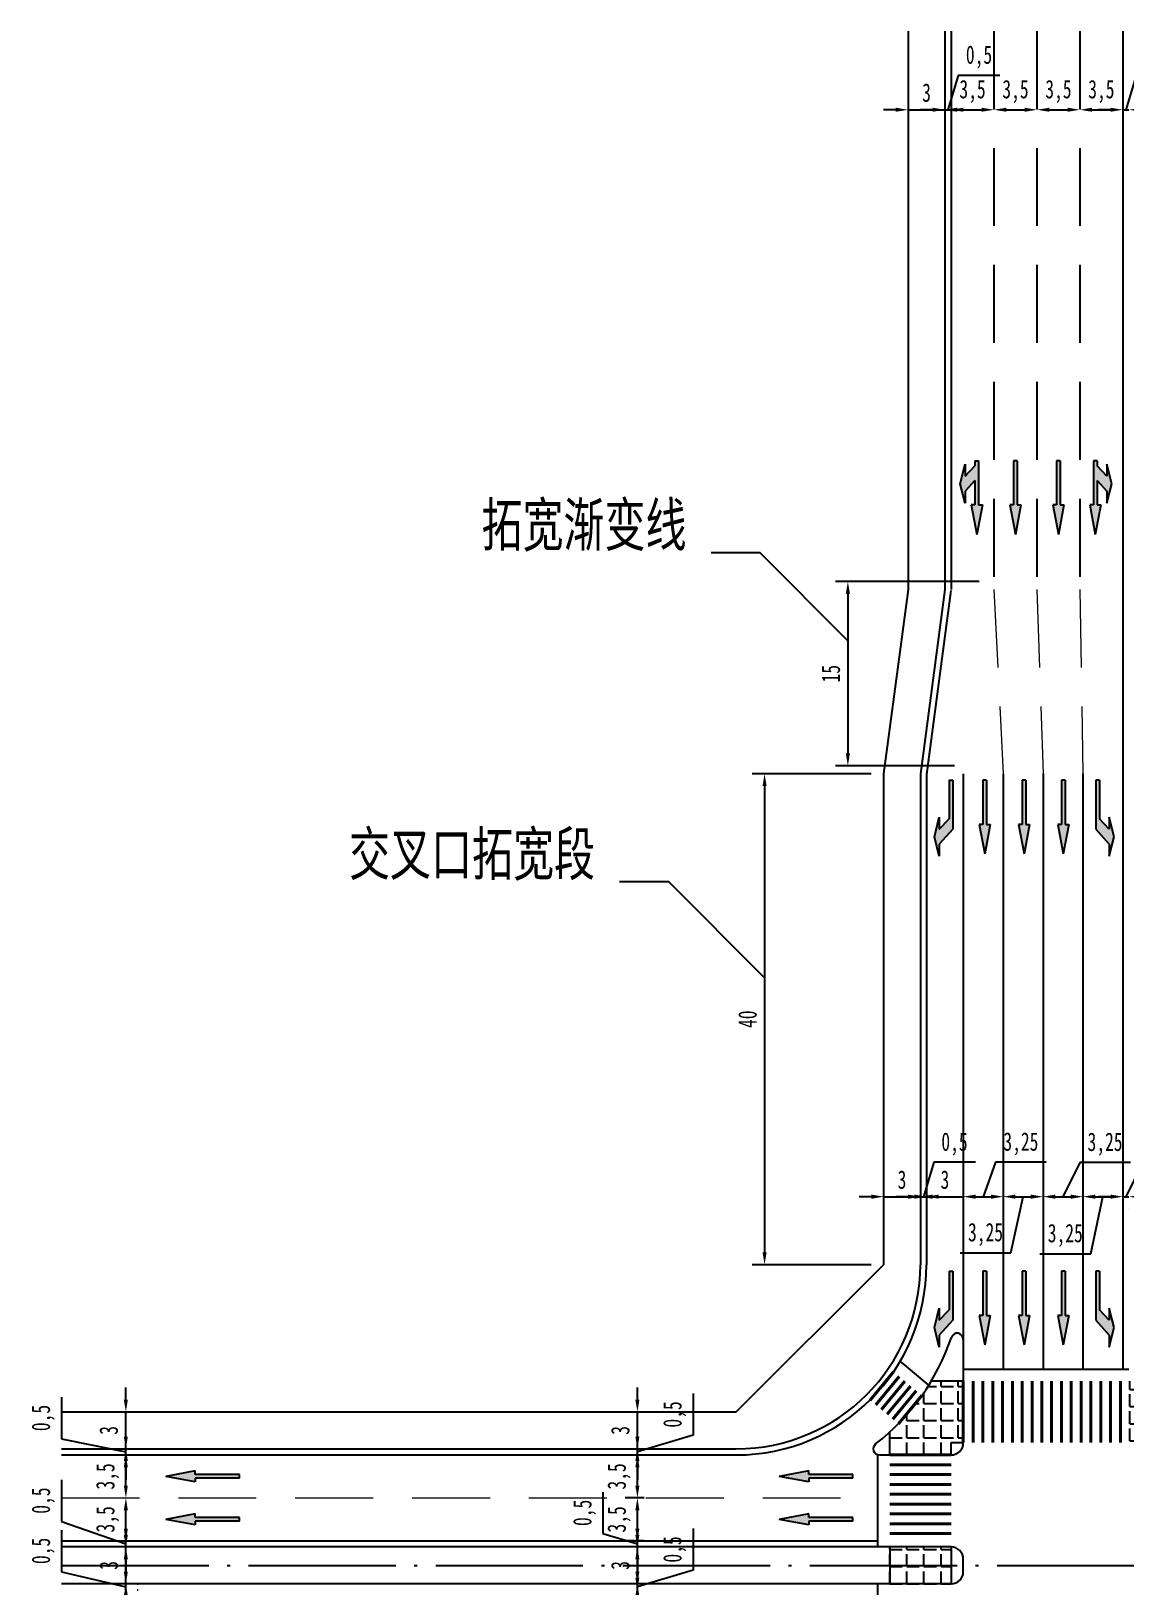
# Model space of a CAD drawing. Header units: metres. Extents: x 98 to 280, y 375 to 625.
# Drawn here: x 97.5 to 186.8, y 498.2 to 625 of the extents above; entities that cross this region are included whole.
import ezdxf
from ezdxf import colors
from ezdxf.entities.mleader import LeaderData, LeaderLine
from ezdxf.math import Vec2, Vec3

# ---------------------------------------------------------------- set-up
doc = ezdxf.new("R2010")
doc.units = ezdxf.units.M
doc.header["$LTSCALE"] = 0.5
doc.linetypes.add('DASHED', pattern=[19.05, 12.7, -6.35])
doc.linetypes.add('ZWCAD_ISO04W100', pattern=[30.5, 24, -3, 0.5, -3])
doc.layers.add('人行横道线', color=7, linetype='Continuous', lineweight=40)
doc.layers.add('车道分隔线', color=7, linetype='DASHED', lineweight=15)
for name, color, linetype in [('导向车道线', 7, 'Continuous'), ('文字说明', 6, 'Continuous'), ('标注', 1, 'Continuous'), ('行人安全岛', 7, 'Continuous'), ('车行道边缘线', 5, 'Continuous'), ('车道中心线', 1, 'ZWCAD_ISO04W100'), ('道路红线', 6, 'Continuous'), ('道路绿化带', 3, 'Continuous')]:
    doc.layers.add(name, color=color, linetype=linetype)
doc.styles.add('汉字', font='simfang.ttf', dxfattribs={"width": 0.7})
doc.dimstyles.new('道路标注样式', dxfattribs={"dimtxt": 1.5, "dimasz": 1, "dimexe": 1, "dimexo": 1, "dimtad": 1, "dimtxsty": '汉字', "dimcen": 2.5, "dimadec": 0, "dimazin": 0, "dimtfac": 1, "dimtmove": 1, "dimatfit": 3, "dimfxl": 1, "dimarcsym": 0})

# ---------------------------------------------------------------- blocks, each defined once
blk = doc.blocks.new('*U1')
at = {"layer": '人行横道线'}
blk.add_line((0, -5), (0, 0), dxfattribs=at)
blk = doc.blocks.new('*U2')
at = {"layer": '导向车道线', "color": 0, "linetype": 'ByBlock', "lineweight": -2, "transparency": 16777216}
for p in [(173.5, 515), (174.3, 515), (175.1, 515), (175.9, 515), (176.7, 515), (177.5, 515), (178.3, 515), (179.1, 515), (179.9, 515), (180.7, 515), (181.5, 515), (182.3, 515), (183.1, 515), (183.9, 515), (184.7, 515), (185.5, 515), (186.3, 515)]:
    blk.add_blockref('*U1', p, dxfattribs=at)
blk = doc.blocks.new('直行')
h = blk.add_hatch(color=256)
h.dxf.hatch_style = 1
h.paths.add_polyline_path([(-0.45, 3.6), (-0.15, 3.6), (-0.15, 0), (0.15, 0), (0.15, 3.6), (0.45, 3.6), (0, 6)])
for p, q in [((-0.45, 3.6), (0, 6)), ((0.45, 3.6), (0, 6)), ((-0.15, 3.6), (-0.45, 3.6)), ((-0.15, 0), (-0.15, 3.6)), ((0.15, 0), (0.15, 3.6)), ((0.15, 3.6), (0.45, 3.6)), ((-0.15, 0), (0.15, 0))]:
    blk.add_line(p, q)
blk = doc.blocks.new('*U48')
blk.add_blockref('直行', (0, -3))
blk = doc.blocks.new('*U49')
at = {"color": 0, "linetype": 'ByBlock', "lineweight": -2, "transparency": 16777216}
for p in [(0, 0), (3.5, 0)]:
    blk.add_blockref('*U48', p, dxfattribs=at)
blk = doc.blocks.new('直左')
h = blk.add_hatch(color=256)
h.dxf.hatch_style = 1
h.paths.add_polyline_path([(-1.35, 1.87), (-0.95, 3.47), (-0.95, 2.47), (-0.15, 1.6), (-0.15, 3.6), (-0.45, 3.6), (0, 6), (0.45, 3.6), (0.15, 3.6), (0.15, 0), (-0.15, 0), (-0.15, 0.43), (-0.95, 1.27), (-0.95, 0.27)])
for p, q in [((-0.45, 3.6), (0, 6)), ((0.45, 3.6), (0, 6)), ((-0.95, 3.47), (-1.35, 1.87)), ((-0.95, 2.47), (-0.95, 3.47)), ((-0.15, 3.6), (-0.45, 3.6)), ((-0.15, 1.6), (-0.15, 3.6)), ((0.15, 0), (0.15, 3.6)), ((0.15, 3.6), (0.45, 3.6)), ((-1.35, 1.87), (-0.95, 0.27)), ((-0.15, 1.6), (-0.95, 2.47)), ((-0.95, 0.27), (-0.95, 1.27)), ((-0.95, 1.27), (-0.15, 0.43)), ((-0.15, 0), (-0.15, 0.43)), ((-0.15, 0), (0.15, 0))]:
    blk.add_line(p, q)
blk = doc.blocks.new('直右')
at = {"layer": '行人安全岛', "xscale": -1}
blk.add_blockref('直左', (0, 0), dxfattribs=at)
blk = doc.blocks.new('*U58')
blk.add_blockref('直行', (0, -3))
blk = doc.blocks.new('*U59')
at = {"color": 0, "linetype": 'ByBlock', "lineweight": -2, "transparency": 16777216}
for p in [(0, 0), (3.2, 0), (6.4, 0)]:
    blk.add_blockref('*U58', p, dxfattribs=at)
blk = doc.blocks.new('左转')
h = blk.add_hatch(color=256)
h.dxf.hatch_style = 1
h.paths.add_polyline_path([(-1.35, 4.6), (-0.95, 6.2), (-0.95, 5.2), (0.15, 4), (0.15, 0), (-0.15, 0), (-0.15, 3.15), (-0.95, 4), (-0.95, 3)])
for p, q in [((-0.95, 6.2), (-1.35, 4.6)), ((-0.95, 5.2), (-0.95, 6.2)), ((0.15, 4), (-0.95, 5.2)), ((-1.35, 4.6), (-0.95, 3)), ((-0.95, 3), (-0.95, 4)), ((-0.95, 4), (-0.15, 3.15)), ((0.15, 0), (0.15, 4)), ((-0.15, 0), (-0.15, 3.15)), ((-0.15, 0), (0.15, 0))]:
    blk.add_line(p, q)
blk = doc.blocks.new('*U56')
for name, p in [('左转', (-4.15, -3.1)), ('*U59', (-1.35, -0.1))]:
    blk.add_blockref(name, p)
blk = doc.blocks.new('*U57')
at = {"color": 0, "linetype": 'ByBlock', "lineweight": -2, "transparency": 16777216}
blk.add_blockref('*U56', (0, 0), dxfattribs=at)
blk = doc.blocks.new('右转')
at = {"layer": '行人安全岛', "xscale": -1}
blk.add_blockref('左转', (0, 0), dxfattribs=at)
blk = doc.blocks.new('*U54')
for name, p in [('*U57', (-1.83, 0)), ('右转', (5.98, -3.1))]:
    blk.add_blockref(name, p)
blk = doc.blocks.new('*U55')
at = {"color": 0, "linetype": 'ByBlock', "lineweight": -2, "transparency": 16777216}
for p in [(0, 0), (0, -40)]:
    blk.add_blockref('*U54', p, dxfattribs=at)
blk = doc.blocks.new('*U60')
at = {"rotation": 90}
blk.add_blockref('直行', (3, 0), dxfattribs=at)
blk = doc.blocks.new('*U61')
at = {"color": 0, "linetype": 'ByBlock', "lineweight": -2, "transparency": 16777216}
for p in [(-50, 0), (0, 0), (-50, -3.5), (0, -3.5)]:
    blk.add_blockref('*U60', p, dxfattribs=at)
blk = doc.blocks.new('*D73')
at = {"layer": 'Defpoints', "color": 0}
for p in [(167, 530.04), (170, 530.04), (170, 530.04)]:
    blk.add_point(p, dxfattribs=at)
at = {"layer": '标注', "color": 0, "lineweight": -2}
for p, q in [((166, 530.04), (165, 530.04)), ((167, 531.04), (167, 531.04)), ((167, 530.04), (170, 530.04)), ((170, 531.04), (170, 531.04)), ((171, 530.04), (172, 530.04))]:
    blk.add_line(p, q, dxfattribs=at)
at = {"layer": '标注', "color": 0}
for points in [[(166, 529.87), (166, 530.21), (167, 530.04)], [(171, 530.21), (171, 529.87), (170, 530.04)]]:
    blk.add_solid(points, dxfattribs=at)
at = {"layer": '标注', "color": 0, "insert": (168.5, 531.42), "char_height": 1.5, "attachment_point": 5, "style": '汉字'}
blk.add_mtext('3', dxfattribs=at)
blk = doc.blocks.new('*D76')
at = {"layer": 'Defpoints', "color": 0}
for p in [(170, 530.04), (170.5, 530.21), (170.5, 530.04)]:
    blk.add_point(p, dxfattribs=at)
at = {"layer": '标注', "color": 0, "lineweight": -2}
for p, q in [((171.09, 532.84), (170.25, 530.04)), ((174.48, 532.84), (171.09, 532.84)), ((169, 530.04), (168, 530.04)), ((170, 531.04), (170, 531.04)), ((170, 530.04), (170.5, 530.04)), ((171.5, 530.04), (172.5, 530.04)), ((170.5, 529.21), (170.5, 529.04))]:
    blk.add_line(p, q, dxfattribs=at)
at = {"layer": '标注', "color": 0}
for points in [[(169, 529.87), (169, 530.21), (170, 530.04)], [(171.5, 530.21), (171.5, 529.87), (170.5, 530.04)]]:
    blk.add_solid(points, dxfattribs=at)
at = {"layer": '标注', "color": 0, "insert": (172.78, 534.33), "char_height": 1.5, "attachment_point": 5, "style": '汉字'}
blk.add_mtext('0,5', dxfattribs=at)
blk = doc.blocks.new('*D77')
at = {"layer": 'Defpoints', "color": 0}
for p in [(170.5, 530.21), (173.5, 530.21), (173.5, 530.04)]:
    blk.add_point(p, dxfattribs=at)
at = {"layer": '标注', "color": 0, "lineweight": -2}
for p, q in [((169.5, 530.04), (168.5, 530.04)), ((170.5, 530.04), (173.5, 530.04)), ((174.5, 530.04), (175.5, 530.04)), ((170.5, 529.21), (170.5, 529.04)), ((173.5, 529.21), (173.5, 529.04))]:
    blk.add_line(p, q, dxfattribs=at)
at = {"layer": '标注', "color": 0}
for points in [[(169.5, 529.87), (169.5, 530.21), (170.5, 530.04)], [(174.5, 530.21), (174.5, 529.87), (173.5, 530.04)]]:
    blk.add_solid(points, dxfattribs=at)
at = {"layer": '标注', "color": 0, "insert": (172, 531.42), "char_height": 1.5, "attachment_point": 5, "style": '汉字'}
blk.add_mtext('3', dxfattribs=at)
blk = doc.blocks.new('*D78')
at = {"layer": 'Defpoints', "color": 0}
for p in [(173.5, 530.21), (176.75, 530.04), (176.75, 530.04)]:
    blk.add_point(p, dxfattribs=at)
at = {"layer": '标注', "color": 0, "lineweight": -2}
for p, q in [((176.12, 532.85), (175.12, 530.04)), ((180.26, 532.85), (176.12, 532.85)), ((174.5, 530.04), (175.75, 530.04)), ((173.5, 529.21), (173.5, 529.04)), ((176.75, 529.04), (176.75, 529.04))]:
    blk.add_line(p, q, dxfattribs=at)
at = {"layer": '标注', "color": 0}
for points in [[(174.5, 530.21), (174.5, 529.87), (173.5, 530.04)], [(175.75, 529.87), (175.75, 530.21), (176.75, 530.04)]]:
    blk.add_solid(points, dxfattribs=at)
at = {"layer": '标注', "color": 0, "insert": (178.19, 534.34), "char_height": 1.5, "attachment_point": 5, "style": '汉字'}
blk.add_mtext('3,25', dxfattribs=at)
blk = doc.blocks.new('*D79')
at = {"layer": 'Defpoints', "color": 0}
for p in [(176.75, 530.04), (180, 530.04), (180, 530.04)]:
    blk.add_point(p, dxfattribs=at)
at = {"layer": '标注', "color": 0, "lineweight": -2}
for p, q in [((177.38, 525.47), (178.38, 530.04)), ((177.75, 530.04), (179, 530.04)), ((176.75, 529.04), (176.75, 529.04)), ((180, 529.04), (180, 529.04)), ((173.24, 525.47), (177.38, 525.47))]:
    blk.add_line(p, q, dxfattribs=at)
at = {"layer": '标注', "color": 0}
for points in [[(177.75, 530.21), (177.75, 529.87), (176.75, 530.04)], [(179, 529.87), (179, 530.21), (180, 530.04)]]:
    blk.add_solid(points, dxfattribs=at)
at = {"layer": '标注', "color": 0, "insert": (175.31, 526.96), "char_height": 1.5, "attachment_point": 5, "style": '汉字'}
blk.add_mtext('3,25', dxfattribs=at)
blk = doc.blocks.new('*D80')
at = {"layer": 'Defpoints', "color": 0}
for p in [(180, 530.04), (183.25, 530.04), (183.25, 530.04)]:
    blk.add_point(p, dxfattribs=at)
at = {"layer": '标注', "color": 0, "lineweight": -2}
for p, q in [((182.99, 532.83), (181.62, 530.04)), ((187.12, 532.83), (182.99, 532.83)), ((181, 530.04), (182.25, 530.04)), ((180, 529.04), (180, 529.04)), ((183.25, 529.04), (183.25, 529.04))]:
    blk.add_line(p, q, dxfattribs=at)
at = {"layer": '标注', "color": 0}
for points in [[(181, 530.21), (181, 529.87), (180, 530.04)], [(182.25, 529.87), (182.25, 530.21), (183.25, 530.04)]]:
    blk.add_solid(points, dxfattribs=at)
at = {"layer": '标注', "color": 0, "insert": (185.05, 534.32), "char_height": 1.5, "attachment_point": 5, "style": '汉字'}
blk.add_mtext('3,25', dxfattribs=at)
blk = doc.blocks.new('*D81')
at = {"layer": 'Defpoints', "color": 0}
for p in [(183.25, 530.04), (186.5, 530.04), (186.5, 530.04)]:
    blk.add_point(p, dxfattribs=at)
at = {"layer": '标注', "color": 0, "lineweight": -2}
for p, q in [((183.88, 525.39), (184.88, 530.04)), ((184.25, 530.04), (185.5, 530.04)), ((183.25, 529.04), (183.25, 529.04)), ((186.5, 529.04), (186.5, 529.04)), ((179.74, 525.39), (183.88, 525.39))]:
    blk.add_line(p, q, dxfattribs=at)
at = {"layer": '标注', "color": 0}
for points in [[(184.25, 530.21), (184.25, 529.87), (183.25, 530.04)], [(185.5, 529.87), (185.5, 530.21), (186.5, 530.04)]]:
    blk.add_solid(points, dxfattribs=at)
at = {"layer": '标注', "color": 0, "insert": (181.81, 526.88), "char_height": 1.5, "attachment_point": 5, "style": '汉字'}
blk.add_mtext('3,25', dxfattribs=at)
blk = doc.blocks.new('*D82')
at = {"layer": 'Defpoints', "color": 0}
for p in [(186.5, 530.04), (187, 530.04), (187, 530.04)]:
    blk.add_point(p, dxfattribs=at)
at = {"layer": '标注', "color": 0, "lineweight": -2}
for p, q in [((188.11, 532.81), (186.75, 530.04)), ((191.5, 532.81), (188.11, 532.81)), ((185.5, 530.04), (184.5, 530.04)), ((186.5, 530.04), (187, 530.04)), ((188, 530.04), (189, 530.04)), ((186.5, 529.04), (186.5, 529.04)), ((187, 529.04), (187, 529.04))]:
    blk.add_line(p, q, dxfattribs=at)
at = {"layer": '标注', "color": 0}
for points in [[(185.5, 529.87), (185.5, 530.21), (186.5, 530.04)], [(188, 530.21), (188, 529.87), (187, 530.04)]]:
    blk.add_solid(points, dxfattribs=at)
at = {"layer": '标注', "color": 0, "insert": (189.8, 534.3), "char_height": 1.5, "attachment_point": 5, "style": '汉字'}
blk.add_mtext('0,5', dxfattribs=at)
blk = doc.blocks.new('*D111')
at = {"layer": 'Defpoints', "color": 0}
for p in [(175.79, 580.15), (164.09, 565.15), (173.79, 565.15)]:
    blk.add_point(p, dxfattribs=at)
at = {"layer": '标注', "color": 0, "lineweight": -2}
for p, q in [((174.79, 580.15), (163.09, 580.15)), ((164.09, 579.15), (164.09, 566.15)), ((172.79, 565.15), (163.09, 565.15))]:
    blk.add_line(p, q, dxfattribs=at)
at = {"layer": '标注', "color": 0}
for points in [[(164.26, 579.15), (163.92, 579.15), (164.09, 580.15)], [(163.92, 566.15), (164.26, 566.15), (164.09, 565.15)]]:
    blk.add_solid(points, dxfattribs=at)
at = {"layer": '标注', "color": 0, "insert": (162.71, 572.65), "char_height": 1.5, "attachment_point": 5, "rotation": 90, "style": '汉字'}
blk.add_mtext('15', dxfattribs=at)
blk = doc.blocks.new('*D112')
at = {"layer": 'Defpoints', "color": 0}
for p in [(167, 564.5), (157.3, 524.5), (167, 524.5)]:
    blk.add_point(p, dxfattribs=at)
at = {"layer": '标注', "color": 0, "lineweight": -2}
for p, q in [((166, 564.5), (156.3, 564.5)), ((157.3, 563.5), (157.3, 525.5)), ((166, 524.5), (156.3, 524.5))]:
    blk.add_line(p, q, dxfattribs=at)
at = {"layer": '标注', "color": 0}
for points in [[(157.47, 563.5), (157.14, 563.5), (157.3, 564.5)], [(157.14, 525.5), (157.47, 525.5), (157.3, 524.5)]]:
    blk.add_solid(points, dxfattribs=at)
at = {"layer": '标注', "color": 0, "insert": (155.92, 544.5), "char_height": 1.5, "attachment_point": 5, "rotation": 90, "style": '汉字'}
blk.add_mtext('40', dxfattribs=at)
blk = doc.blocks.new('_None')
blk = doc.blocks.new('*D136')
at = {"layer": 'Defpoints', "color": 0}
for p in [(146.94, 498), (146.94, 498), (146.94, 495)]:
    blk.add_point(p, dxfattribs=at)
at = {"layer": '标注', "color": 0, "lineweight": -2}
for p, q in [((146.94, 499), (146.94, 500)), ((146.94, 495), (146.94, 498)), ((147.94, 498), (147.94, 498)), ((147.94, 495), (147.94, 495)), ((146.94, 494), (146.94, 493))]:
    blk.add_line(p, q, dxfattribs=at)
at = {"layer": '标注', "color": 0}
for points in [[(146.77, 499), (147.1, 499), (146.94, 498)], [(147.1, 494), (146.77, 494), (146.94, 495)]]:
    blk.add_solid(points, dxfattribs=at)
at = {"layer": '标注', "color": 0, "insert": (145.55, 496.5), "char_height": 1.5, "attachment_point": 5, "rotation": 90, "style": '汉字'}
blk.add_mtext('3', dxfattribs=at)
blk = doc.blocks.new('*D137')
at = {"layer": 'Defpoints', "color": 0}
for p in [(146.94, 498.5), (147.02, 498.5), (146.94, 498)]:
    blk.add_point(p, dxfattribs=at)
at = {"layer": '标注', "color": 0, "lineweight": -2}
for p, q in [((151.47, 503), (151.47, 499.61)), ((146.94, 499.5), (146.94, 500.5)), ((151.47, 499.61), (146.94, 498.25)), ((146.02, 498.5), (145.94, 498.5)), ((146.94, 498), (146.94, 498.5)), ((146.94, 497), (146.94, 496)), ((147.94, 498), (147.94, 498))]:
    blk.add_line(p, q, dxfattribs=at)
at = {"layer": '标注', "color": 0}
for points in [[(146.77, 499.5), (147.1, 499.5), (146.94, 498.5)], [(147.1, 497), (146.77, 497), (146.94, 498)]]:
    blk.add_solid(points, dxfattribs=at)
at = {"layer": '标注', "color": 0, "insert": (149.98, 501.3), "char_height": 1.5, "attachment_point": 5, "rotation": 90, "style": '汉字'}
blk.add_mtext('0,5', dxfattribs=at)
blk = doc.blocks.new('*D138')
at = {"layer": 'Defpoints', "color": 0}
for p in [(146.94, 501.5), (147.44, 501.5), (147.02, 498.5)]:
    blk.add_point(p, dxfattribs=at)
at = {"layer": '标注', "color": 0, "lineweight": -2}
for p, q in [((146.94, 502.5), (146.94, 503.5)), ((146.44, 501.5), (145.94, 501.5)), ((146.94, 498.5), (146.94, 501.5)), ((146.02, 498.5), (145.94, 498.5)), ((146.94, 497.5), (146.94, 496.5))]:
    blk.add_line(p, q, dxfattribs=at)
at = {"layer": '标注', "color": 0}
for points in [[(146.77, 502.5), (147.1, 502.5), (146.94, 501.5)], [(147.1, 497.5), (146.77, 497.5), (146.94, 498.5)]]:
    blk.add_solid(points, dxfattribs=at)
at = {"layer": '标注', "color": 0, "insert": (145.55, 500), "char_height": 1.5, "attachment_point": 5, "rotation": 90, "style": '汉字'}
blk.add_mtext('3', dxfattribs=at)
blk = doc.blocks.new('*D139')
at = {"layer": 'Defpoints', "color": 0}
for p in [(146.94, 502), (148.5, 502), (147.44, 501.5)]:
    blk.add_point(p, dxfattribs=at)
at = {"layer": '标注', "color": 0, "lineweight": -2}
for p, q in [((144.13, 505.98), (144.13, 502.59)), ((146.94, 503), (146.94, 504)), ((144.13, 502.59), (146.94, 501.75)), ((147.5, 502), (145.94, 502)), ((146.94, 501.5), (146.94, 502)), ((146.44, 501.5), (145.94, 501.5)), ((146.94, 500.5), (146.94, 499.5))]:
    blk.add_line(p, q, dxfattribs=at)
at = {"layer": '标注', "color": 0}
for points in [[(146.77, 503), (147.1, 503), (146.94, 502)], [(147.1, 500.5), (146.77, 500.5), (146.94, 501.5)]]:
    blk.add_solid(points, dxfattribs=at)
at = {"layer": '标注', "color": 0, "insert": (142.64, 504.28), "char_height": 1.5, "attachment_point": 5, "rotation": 90, "style": '汉字'}
blk.add_mtext('0,5', dxfattribs=at)
blk = doc.blocks.new('*D140')
at = {"layer": 'Defpoints', "color": 0}
for p in [(146.94, 505.5), (148.5, 505.5), (148.5, 502)]:
    blk.add_point(p, dxfattribs=at)
at = {"layer": '标注', "color": 0, "lineweight": -2}
for p, q in [((147.5, 505.5), (145.94, 505.5)), ((146.94, 503), (146.94, 504.5)), ((147.5, 502), (145.94, 502))]:
    blk.add_line(p, q, dxfattribs=at)
at = {"layer": '标注', "color": 0}
for points in [[(147.1, 504.5), (146.77, 504.5), (146.94, 505.5)], [(146.77, 503), (147.1, 503), (146.94, 502)]]:
    blk.add_solid(points, dxfattribs=at)
at = {"layer": '标注', "color": 0, "insert": (145.44, 503.75), "char_height": 1.5, "attachment_point": 5, "rotation": 90, "style": '汉字'}
blk.add_mtext('3,5', dxfattribs=at)
blk = doc.blocks.new('*D141')
at = {"layer": 'Defpoints', "color": 0}
for p in [(146.94, 509), (146.94, 509), (148.5, 505.5)]:
    blk.add_point(p, dxfattribs=at)
at = {"layer": '标注', "color": 0, "lineweight": -2}
for p, q in [((145.94, 509), (145.94, 509)), ((146.94, 506.5), (146.94, 508)), ((147.5, 505.5), (145.94, 505.5))]:
    blk.add_line(p, q, dxfattribs=at)
at = {"layer": '标注', "color": 0}
for points in [[(147.1, 508), (146.77, 508), (146.94, 509)], [(146.77, 506.5), (147.1, 506.5), (146.94, 505.5)]]:
    blk.add_solid(points, dxfattribs=at)
at = {"layer": '标注', "color": 0, "insert": (145.44, 507.25), "char_height": 1.5, "attachment_point": 5, "rotation": 90, "style": '汉字'}
blk.add_mtext('3,5', dxfattribs=at)
blk = doc.blocks.new('*D142')
at = {"layer": 'Defpoints', "color": 0}
for p in [(146.94, 509.5), (146.94, 509.5), (146.94, 509)]:
    blk.add_point(p, dxfattribs=at)
at = {"layer": '标注', "color": 0, "lineweight": -2}
for p, q in [((151.47, 514), (151.47, 510.61)), ((146.94, 510.5), (146.94, 511.5)), ((151.47, 510.61), (146.94, 509.25)), ((146.94, 509), (146.94, 509.5)), ((147.94, 509.5), (147.94, 509.5)), ((147.94, 509), (147.94, 509)), ((146.94, 508), (146.94, 507))]:
    blk.add_line(p, q, dxfattribs=at)
at = {"layer": '标注', "color": 0}
for points in [[(146.77, 510.5), (147.1, 510.5), (146.94, 509.5)], [(147.1, 508), (146.77, 508), (146.94, 509)]]:
    blk.add_solid(points, dxfattribs=at)
at = {"layer": '标注', "color": 0, "insert": (149.98, 512.3), "char_height": 1.5, "attachment_point": 5, "rotation": 90, "style": '汉字'}
blk.add_mtext('0,5', dxfattribs=at)
blk = doc.blocks.new('*D143')
at = {"layer": 'Defpoints', "color": 0}
for p in [(146.94, 512.5), (146.94, 512.5), (146.94, 509.5)]:
    blk.add_point(p, dxfattribs=at)
at = {"layer": '标注', "color": 0, "lineweight": -2}
for p, q in [((146.94, 513.5), (146.94, 514.5)), ((146.94, 509.5), (146.94, 512.5)), ((147.94, 512.5), (147.94, 512.5)), ((146.94, 508.5), (146.94, 507.5)), ((147.94, 509.5), (147.94, 509.5))]:
    blk.add_line(p, q, dxfattribs=at)
at = {"layer": '标注', "color": 0}
for points in [[(146.77, 513.5), (147.1, 513.5), (146.94, 512.5)], [(147.1, 508.5), (146.77, 508.5), (146.94, 509.5)]]:
    blk.add_solid(points, dxfattribs=at)
at = {"layer": '标注', "color": 0, "insert": (145.55, 511), "char_height": 1.5, "attachment_point": 5, "rotation": 90, "style": '汉字'}
blk.add_mtext('3', dxfattribs=at)
blk = doc.blocks.new('*D169')
at = {"layer": 'Defpoints', "color": 0}
for p in [(105.16, 498.5), (105.25, 498.5), (105.16, 498)]:
    blk.add_point(p, dxfattribs=at)
at = {"layer": '标注', "color": 0, "lineweight": -2}
for p, q in [((100, 502.87), (100, 499.48)), ((100, 499.48), (105.25, 498.25)), ((105.25, 499.5), (105.25, 500.5)), ((105.25, 498), (105.25, 498.5)), ((106.16, 498.5), (106.25, 498.5)), ((105.25, 497), (105.25, 496)), ((106.16, 498), (106.25, 498))]:
    blk.add_line(p, q, dxfattribs=at)
at = {"layer": '标注', "color": 0}
for points in [[(105.08, 499.5), (105.41, 499.5), (105.25, 498.5)], [(105.41, 497), (105.08, 497), (105.25, 498)]]:
    blk.add_solid(points, dxfattribs=at)
at = {"layer": '标注', "color": 0, "insert": (98.51, 501.18), "char_height": 1.5, "attachment_point": 5, "rotation": 90, "style": '汉字'}
blk.add_mtext('0,5', dxfattribs=at)
blk = doc.blocks.new('*D170')
at = {"layer": 'Defpoints', "color": 0}
for p in [(105.25, 501.5), (105.25, 501.5), (105.16, 498.5)]:
    blk.add_point(p, dxfattribs=at)
at = {"layer": '标注', "color": 0, "lineweight": -2}
for p, q in [((105.25, 502.5), (105.25, 503.5)), ((105.25, 498.5), (105.25, 501.5)), ((106.25, 501.5), (106.25, 501.5)), ((106.16, 498.5), (106.25, 498.5)), ((105.25, 497.5), (105.25, 496.5))]:
    blk.add_line(p, q, dxfattribs=at)
at = {"layer": '标注', "color": 0}
for points in [[(105.08, 502.5), (105.41, 502.5), (105.25, 501.5)], [(105.41, 497.5), (105.08, 497.5), (105.25, 498.5)]]:
    blk.add_solid(points, dxfattribs=at)
at = {"layer": '标注', "color": 0, "insert": (103.86, 500), "char_height": 1.5, "attachment_point": 5, "rotation": 90, "style": '汉字'}
blk.add_mtext('3', dxfattribs=at)
blk = doc.blocks.new('*D171')
at = {"layer": 'Defpoints', "color": 0}
for p in [(105.25, 502), (105.25, 502), (105.25, 501.5)]:
    blk.add_point(p, dxfattribs=at)
at = {"layer": '标注', "color": 0, "lineweight": -2}
for p, q in [((100, 506.97), (100, 503.59)), ((100, 503.59), (105.25, 501.75)), ((105.25, 503), (105.25, 504)), ((105.25, 501.5), (105.25, 502)), ((106.25, 502), (106.25, 502)), ((106.25, 501.5), (106.25, 501.5)), ((105.25, 500.5), (105.25, 499.5))]:
    blk.add_line(p, q, dxfattribs=at)
at = {"layer": '标注', "color": 0}
for points in [[(105.08, 503), (105.41, 503), (105.25, 502)], [(105.41, 500.5), (105.08, 500.5), (105.25, 501.5)]]:
    blk.add_solid(points, dxfattribs=at)
at = {"layer": '标注', "color": 0, "insert": (98.51, 505.28), "char_height": 1.5, "attachment_point": 5, "rotation": 90, "style": '汉字'}
blk.add_mtext('0,5', dxfattribs=at)
blk = doc.blocks.new('*D172')
at = {"layer": 'Defpoints', "color": 0}
for p in [(105.25, 505.5), (105.25, 505.5), (105.25, 502)]:
    blk.add_point(p, dxfattribs=at)
at = {"layer": '标注', "color": 0, "lineweight": -2}
for p, q in [((105.25, 503), (105.25, 504.5)), ((106.25, 505.5), (106.25, 505.5)), ((106.25, 502), (106.25, 502))]:
    blk.add_line(p, q, dxfattribs=at)
at = {"layer": '标注', "color": 0}
for points in [[(105.41, 504.5), (105.08, 504.5), (105.25, 505.5)], [(105.08, 503), (105.41, 503), (105.25, 502)]]:
    blk.add_solid(points, dxfattribs=at)
at = {"layer": '标注', "color": 0, "insert": (103.76, 503.75), "char_height": 1.5, "attachment_point": 5, "rotation": 90, "style": '汉字'}
blk.add_mtext('3,5', dxfattribs=at)
blk = doc.blocks.new('*D173')
at = {"layer": 'Defpoints', "color": 0}
for p in [(105.25, 509), (105.25, 509), (105.25, 505.5)]:
    blk.add_point(p, dxfattribs=at)
at = {"layer": '标注', "color": 0, "lineweight": -2}
for p, q in [((106.25, 509), (106.25, 509)), ((105.25, 506.5), (105.25, 508)), ((106.25, 505.5), (106.25, 505.5))]:
    blk.add_line(p, q, dxfattribs=at)
at = {"layer": '标注', "color": 0}
for points in [[(105.41, 508), (105.08, 508), (105.25, 509)], [(105.08, 506.5), (105.41, 506.5), (105.25, 505.5)]]:
    blk.add_solid(points, dxfattribs=at)
at = {"layer": '标注', "color": 0, "insert": (103.76, 507.25), "char_height": 1.5, "attachment_point": 5, "rotation": 90, "style": '汉字'}
blk.add_mtext('3,5', dxfattribs=at)
blk = doc.blocks.new('*D174')
at = {"layer": 'Defpoints', "color": 0}
for p in [(105.25, 509.5), (105.25, 509.5), (105.25, 509)]:
    blk.add_point(p, dxfattribs=at)
at = {"layer": '标注', "color": 0, "lineweight": -2}
for p, q in [((100, 513.71), (100, 510.32)), ((105.25, 510.5), (105.25, 511.5)), ((100, 510.32), (105.25, 509.25)), ((105.25, 509), (105.25, 509.5)), ((106.25, 509.5), (106.25, 509.5)), ((106.25, 509), (106.25, 509)), ((105.25, 508), (105.25, 507))]:
    blk.add_line(p, q, dxfattribs=at)
at = {"layer": '标注', "color": 0}
for points in [[(105.08, 510.5), (105.41, 510.5), (105.25, 509.5)], [(105.41, 508), (105.08, 508), (105.25, 509)]]:
    blk.add_solid(points, dxfattribs=at)
at = {"layer": '标注', "color": 0, "insert": (98.51, 512.01), "char_height": 1.5, "attachment_point": 5, "rotation": 90, "style": '汉字'}
blk.add_mtext('0,5', dxfattribs=at)
blk = doc.blocks.new('*D175')
at = {"layer": 'Defpoints', "color": 0}
for p in [(105.25, 512.5), (105.25, 512.5), (105.25, 509.5)]:
    blk.add_point(p, dxfattribs=at)
at = {"layer": '标注', "color": 0, "lineweight": -2}
for p, q in [((105.25, 513.5), (105.25, 514.5)), ((105.25, 509.5), (105.25, 512.5)), ((106.25, 512.5), (106.25, 512.5)), ((105.25, 508.5), (105.25, 507.5)), ((106.25, 509.5), (106.25, 509.5))]:
    blk.add_line(p, q, dxfattribs=at)
at = {"layer": '标注', "color": 0}
for points in [[(105.08, 513.5), (105.41, 513.5), (105.25, 512.5)], [(105.41, 508.5), (105.08, 508.5), (105.25, 509.5)]]:
    blk.add_solid(points, dxfattribs=at)
at = {"layer": '标注', "color": 0, "insert": (103.86, 511), "char_height": 1.5, "attachment_point": 5, "rotation": 90, "style": '汉字'}
blk.add_mtext('3', dxfattribs=at)
blk = doc.blocks.new('*D193')
at = {"layer": 'Defpoints', "color": 0}
for p in [(169, 618.59), (172, 618.59), (172, 618.59)]:
    blk.add_point(p, dxfattribs=at)
at = {"layer": '标注', "color": 0, "lineweight": -2}
for p, q in [((168, 618.59), (167, 618.59)), ((169, 619.59), (169, 619.59)), ((169, 618.59), (172, 618.59)), ((172, 619.59), (172, 619.59)), ((173, 618.59), (174, 618.59))]:
    blk.add_line(p, q, dxfattribs=at)
at = {"layer": '标注', "color": 0}
for points in [[(168, 618.43), (168, 618.76), (169, 618.59)], [(173, 618.76), (173, 618.43), (172, 618.59)]]:
    blk.add_solid(points, dxfattribs=at)
at = {"layer": '标注', "color": 0, "insert": (170.5, 619.98), "char_height": 1.5, "attachment_point": 5, "style": '汉字'}
blk.add_mtext('3', dxfattribs=at)
blk = doc.blocks.new('*D194')
at = {"layer": 'Defpoints', "color": 0}
for p in [(172, 618.59), (172.5, 618.59), (172.5, 618.59)]:
    blk.add_point(p, dxfattribs=at)
at = {"layer": '标注', "color": 0, "lineweight": -2}
for p, q in [((173.09, 621.39), (172.25, 618.59)), ((176.48, 621.39), (173.09, 621.39)), ((171, 618.59), (170, 618.59)), ((172, 619.59), (172, 619.59)), ((172, 618.59), (172.5, 618.59)), ((172.5, 619.59), (172.5, 619.59)), ((173.5, 618.59), (174.5, 618.59))]:
    blk.add_line(p, q, dxfattribs=at)
at = {"layer": '标注', "color": 0}
for points in [[(171, 618.43), (171, 618.76), (172, 618.59)], [(173.5, 618.76), (173.5, 618.43), (172.5, 618.59)]]:
    blk.add_solid(points, dxfattribs=at)
at = {"layer": '标注', "color": 0, "insert": (174.78, 622.89), "char_height": 1.5, "attachment_point": 5, "style": '汉字'}
blk.add_mtext('0,5', dxfattribs=at)
blk = doc.blocks.new('*D195')
at = {"layer": 'Defpoints', "color": 0}
for p in [(172.5, 618.59), (176, 618.59), (176, 618.59)]:
    blk.add_point(p, dxfattribs=at)
at = {"layer": '标注', "color": 0, "lineweight": -2}
for p, q in [((172.5, 619.59), (172.5, 619.59)), ((173.5, 618.59), (175, 618.59)), ((176, 619.59), (176, 619.59))]:
    blk.add_line(p, q, dxfattribs=at)
at = {"layer": '标注', "color": 0}
for points in [[(173.5, 618.76), (173.5, 618.43), (172.5, 618.59)], [(175, 618.43), (175, 618.76), (176, 618.59)]]:
    blk.add_solid(points, dxfattribs=at)
at = {"layer": '标注', "color": 0, "insert": (174.25, 620.08), "char_height": 1.5, "attachment_point": 5, "style": '汉字'}
blk.add_mtext('3,5', dxfattribs=at)
blk = doc.blocks.new('*D196')
at = {"layer": 'Defpoints', "color": 0}
for p in [(176, 618.59), (179.5, 618.59), (179.5, 618.59)]:
    blk.add_point(p, dxfattribs=at)
at = {"layer": '标注', "color": 0, "lineweight": -2}
for p, q in [((176, 619.59), (176, 619.59)), ((177, 618.59), (178.5, 618.59)), ((179.5, 619.59), (179.5, 619.59))]:
    blk.add_line(p, q, dxfattribs=at)
at = {"layer": '标注', "color": 0}
for points in [[(177, 618.76), (177, 618.43), (176, 618.59)], [(178.5, 618.43), (178.5, 618.76), (179.5, 618.59)]]:
    blk.add_solid(points, dxfattribs=at)
at = {"layer": '标注', "color": 0, "insert": (177.75, 620.08), "char_height": 1.5, "attachment_point": 5, "style": '汉字'}
blk.add_mtext('3,5', dxfattribs=at)
blk = doc.blocks.new('*D197')
at = {"layer": 'Defpoints', "color": 0}
for p in [(179.5, 618.59), (183, 618.59), (183, 618.59)]:
    blk.add_point(p, dxfattribs=at)
at = {"layer": '标注', "color": 0, "lineweight": -2}
for p, q in [((179.5, 619.59), (179.5, 619.59)), ((180.5, 618.59), (182, 618.59)), ((183, 619.59), (183, 619.59))]:
    blk.add_line(p, q, dxfattribs=at)
at = {"layer": '标注', "color": 0}
for points in [[(180.5, 618.76), (180.5, 618.43), (179.5, 618.59)], [(182, 618.43), (182, 618.76), (183, 618.59)]]:
    blk.add_solid(points, dxfattribs=at)
at = {"layer": '标注', "color": 0, "insert": (181.25, 620.08), "char_height": 1.5, "attachment_point": 5, "style": '汉字'}
blk.add_mtext('3,5', dxfattribs=at)
blk = doc.blocks.new('*D198')
at = {"layer": 'Defpoints', "color": 0}
for p in [(183, 618.59), (186.5, 618.59), (186.5, 618.59)]:
    blk.add_point(p, dxfattribs=at)
at = {"layer": '标注', "color": 0, "lineweight": -2}
for p, q in [((183, 619.59), (183, 619.59)), ((184, 618.59), (185.5, 618.59)), ((186.5, 619.59), (186.5, 619.59))]:
    blk.add_line(p, q, dxfattribs=at)
at = {"layer": '标注', "color": 0}
for points in [[(184, 618.76), (184, 618.43), (183, 618.59)], [(185.5, 618.43), (185.5, 618.76), (186.5, 618.59)]]:
    blk.add_solid(points, dxfattribs=at)
at = {"layer": '标注', "color": 0, "insert": (184.75, 620.08), "char_height": 1.5, "attachment_point": 5, "style": '汉字'}
blk.add_mtext('3,5', dxfattribs=at)
blk = doc.blocks.new('*D199')
at = {"layer": 'Defpoints', "color": 0}
for p in [(186.5, 618.59), (187, 618.59), (187, 618.59)]:
    blk.add_point(p, dxfattribs=at)
at = {"layer": '标注', "color": 0, "lineweight": -2}
for p, q in [((187.59, 621.39), (186.75, 618.59)), ((190.98, 621.39), (187.59, 621.39)), ((185.5, 618.59), (184.5, 618.59)), ((186.5, 619.59), (186.5, 619.59)), ((186.5, 618.59), (187, 618.59)), ((187, 619.59), (187, 619.59)), ((188, 618.59), (189, 618.59))]:
    blk.add_line(p, q, dxfattribs=at)
at = {"layer": '标注', "color": 0}
for points in [[(185.5, 618.43), (185.5, 618.76), (186.5, 618.59)], [(188, 618.76), (188, 618.43), (187, 618.59)]]:
    blk.add_solid(points, dxfattribs=at)
at = {"layer": '标注', "color": 0, "insert": (189.28, 622.89), "char_height": 1.5, "attachment_point": 5, "style": '汉字'}
blk.add_mtext('0,5', dxfattribs=at)

msp = doc.modelspace()

# ---------------------------------------------------------------- hatches: boundary and pattern name
at = {"layer": '行人安全岛'}
h = msp.add_hatch(dxfattribs=at)
h.set_pattern_fill('ANGLE', color=256, scale=0.2)
h.set_pattern_definition([(0, (167.5, 509), (0, 1.397), [1.016, -0.381]), (90, (167.5, 509), (-1.397, 9e-17), [1.016, -0.381])])
h.paths.add_polyline_path([(167.5, 509), (167.5, 510.862, 0.0725371), (170.875, 515), (173.5, 515), (173.5, 510), (172.5, 510), (172.5, 509)])
h = msp.add_hatch(dxfattribs=at)
h.set_pattern_fill('ANGLE', color=256, scale=0.2)
h.set_pattern_definition([(0, (167.5, 485), (0, 1.397), [1.016, -0.381]), (90, (167.5, 485), (-1.397, 9e-17), [1.016, -0.381])])
h.paths.add_polyline_path([(204.5, 510), (204.5, 515), (208.509, 515, 0.0742451), (212.5, 511.268), (212.5, 508), (207.5, 508), (207.5, 510)])
h.paths.add_polyline_path([(168.194, 488.229, 0.0115755), (167.5, 488.732), (167.5, 492), (172.5, 492), (172.5, 490), (175.5, 490), (175.5, 485), (171.491, 485, 0.0626158)])
h.paths.add_polyline_path([(206.5, 485), (206.5, 490), (207.5, 490), (207.5, 491), (212.5, 491), (212.5, 489.138, 0.0725371), (209.125, 485)])
h.paths.add_polyline_path([(187, 485), (187, 490), (190, 490), (190, 485)])
h.paths.add_polyline_path([(190, 485), (190, 490), (193, 490), (193, 485)])
h.paths.add_polyline_path([(190, 510), (190, 515), (193, 515), (193, 510)])
h.paths.add_polyline_path([(187, 510), (187, 515), (190, 515), (190, 510)])
h = msp.add_hatch(dxfattribs=at)
h.set_pattern_fill('ANGLE', color=256, scale=0.2)
h.set_pattern_definition([(0, (167.5, 498.5), (0, 1.397), [1.016, -0.381]), (90, (167.5, 498.5), (-1.397, 9e-17), [1.016, -0.381])])
h.paths.add_polyline_path([(207.5, 498.5), (207.5, 500), (212.5, 500), (212.5, 498.5)])
h.paths.add_polyline_path([(207.5, 500), (207.5, 501.5), (212.5, 501.5), (212.5, 500)])
h.paths.add_polyline_path([(167.5, 498.5), (167.5, 500), (172.5, 500), (172.5, 498.5)])
h.paths.add_polyline_path([(167.5, 500), (167.5, 501.5), (172.5, 501.5), (172.5, 500)])

# ---------------------------------------------------------------- linework, layer by layer
for p, q in [((166.5, 509), (166.5, 501.5)), ((166.5, 498.5), (166.5, 492))]:
    msp.add_line(p, q)
at = {"layer": '人行横道线'}
for p, q in [((167.821, 515.768), (165.9, 513.464)), ((168.282, 515.384), (166.361, 513.08)), ((168.743, 515), (166.822, 512.696)), ((169.204, 514.616), (167.283, 512.311)), ((169.665, 514.232), (167.744, 511.927)), ((170.126, 513.848), (168.205, 511.543)), ((172.5, 509), (167.5, 509)), ((172.5, 508.2), (167.5, 508.2)), ((172.5, 507.4), (167.5, 507.4)), ((172.5, 506.6), (167.5, 506.6)), ((172.5, 505.8), (167.5, 505.8)), ((172.5, 505), (167.5, 505)), ((172.5, 504.2), (167.5, 504.2)), ((172.5, 503.4), (167.5, 503.4)), ((172.5, 502.6), (167.5, 502.6))]:
    msp.add_line(p, q, dxfattribs=at)
at = {"layer": '导向车道线', "linetype": 'Continuous', "lineweight": -3}
for p, q in [((172.5, 625), (172.5, 579.5)), ((186.5, 625), (186.5, 516)), ((170.5, 564.5), (170.5, 524.5)), ((173.5, 564.5), (173.5, 516)), ((176.75, 564.5), (176.75, 516)), ((180, 564.5), (180, 516)), ((183.25, 564.5), (183.25, 516))]:
    msp.add_line(p, q, dxfattribs=at)
at = {"layer": '导向车道线'}
for p, q in [((172.496, 579.434), (170.496, 564.434)), ((173.5, 516), (187, 516))]:
    msp.add_line(p, q, dxfattribs=at)
at = {"layer": '导向车道线', "linetype": 'Continuous'}
for p, q in [((100, 509), (155, 509)), ((100, 502), (166.5, 502))]:
    msp.add_line(p, q, dxfattribs=at)
for radius, start, end in [(15.5, 270, 0), (18.5, 307.86365, 341.32828)]:
    msp.add_arc((155, 524.5), radius, start, end, dxfattribs=at)
at = {"layer": '行人安全岛'}
for p, q in [((173.5, 518.417), (173.5, 510)), ((170.682, 514.686), (168.352, 516.628)), ((173.5, 515), (170.875, 515)), ((167.5, 509), (167.5, 510.862)), ((172.5, 509), (172.5, 510)), ((172.5, 510), (173.5, 510)), ((166.662, 509), (172.5, 509)), ((167.5, 501.5), (167.5, 498.5)), ((172.5, 501.5), (172.5, 498.5))]:
    msp.add_line(p, q, dxfattribs=at)
for centre, radius, start, end in [((173, 518.417), 0.5, 0, 161.32828), ((166.662, 509.5), 0.5, 127.86365, 270), ((172.5, 510), 1, 270, 0)]:
    msp.add_arc(centre, radius, start, end, dxfattribs=at)
at = {"layer": '车行道边缘线', "linetype": 'Continuous', "lineweight": -3}
for p, q in [((172, 625), (172, 579.5)), ((170, 564.5), (170, 524.5))]:
    msp.add_line(p, q, dxfattribs=at)
at = {"layer": '车行道边缘线'}
msp.add_line((172, 579.5), (170, 564.5), dxfattribs=at)
at = {"layer": '车行道边缘线', "linetype": 'Continuous'}
msp.add_line((100, 509.5), (155, 509.5), dxfattribs=at)
msp.add_arc((155, 524.5), 15, 270, 0, dxfattribs=at)
at = {"layer": '车道中心线'}
msp.add_line((100, 500), (280, 500), dxfattribs=at)
at = {"layer": '车道分隔线', "lineweight": -3}
for p, q in [((176, 625), (176, 579.5)), ((179.5, 625), (179.5, 579.5)), ((183, 625), (183, 579.5))]:
    msp.add_line(p, q, dxfattribs=at)
at = {"layer": '车道分隔线'}
for p, q in [((176, 579.5), (176.75, 564.5)), ((179.5, 579.5), (180, 564.5)), ((183, 579.5), (183.25, 564.5)), ((100, 505.5), (166.5, 505.5))]:
    msp.add_line(p, q, dxfattribs=at)
at = {"layer": '道路红线', "linetype": 'Continuous', "lineweight": -3}
for p, q in [((169, 625), (169, 579.5)), ((167, 564.5), (167, 524.5)), ((155, 512.5), (167, 524.5))]:
    msp.add_line(p, q, dxfattribs=at)
at = {"layer": '道路红线'}
msp.add_line((169, 579.5), (167, 564.5), dxfattribs=at)
at = {"layer": '道路红线', "linetype": 'Continuous'}
msp.add_line((100, 512.5), (155, 512.5), dxfattribs=at)
at = {"layer": '道路绿化带', "linetype": 'Continuous'}
for p, q in [((172.5, 501.5), (100, 501.5)), ((172.5, 498.5), (100, 498.5))]:
    msp.add_line(p, q, dxfattribs=at)
at = {"layer": '道路绿化带'}
msp.add_line((173.5, 499.5), (173.5, 500.5), dxfattribs=at)
for centre, start, end in [((172.5, 500.5), 0, 90), ((172.5, 499.5), 270, 0)]:
    msp.add_arc(centre, 1, start, end, dxfattribs=at)

# ---------------------------------------------------------------- block references
at = {"rotation": 180}
for name, p in [('直右', (174.6, 590)), ('*U49', (181.25, 587)), ('直左', (184.25, 590)), ('*U55', (178.47, 520.87))]:
    msp.add_blockref(name, p, dxfattribs=at)
msp.add_blockref('*U61', (161.5, 507.25))
at = {"layer": '导向车道线'}
msp.add_blockref('*U2', (0, 0), dxfattribs=at)

# ---------------------------------------------------------------- dimensions: what is measured, and where the dimension line sits
at = {"layer": '标注'}
for base, p1, p2, picture, middle in [((172.5, 618.592), (172, 618.592), (172.5, 618.592), '*D194', (173.716, 622.886)), ((187, 618.592), (186.5, 618.592), (187, 618.592), '*D199', (188.216, 622.886)), ((172, 618.592), (169, 618.592), (172, 618.592), '*D193', (170.5, 619.975)), ((176, 618.592), (172.5, 618.592), (176, 618.592), '*D195', (174.25, 620.082)), ((179.5, 618.592), (176, 618.592), (179.5, 618.592), '*D196', (177.75, 620.082)), ((183, 618.592), (179.5, 618.592), (183, 618.592), '*D197', (181.25, 620.082)), ((186.5, 618.592), (183, 618.592), (186.5, 618.592), '*D198', (184.75, 620.082)), ((170.5, 530.04), (170, 530.04), (170.5, 530.207), '*D76', (171.716, 534.334)), ((170, 530.04), (167, 530.04), (170, 530.04), '*D73', (168.5, 531.423)), ((173.5, 530.04), (170.5, 530.207), (173.5, 530.207), '*D77', (172, 531.423))]:
    dim = msp.add_linear_dim(base=base, p1=p1, p2=p2, dimstyle='道路标注样式', dxfattribs=at)
    dim.commit()
    dim.dimension.update_dxf_attribs({"geometry": picture, "text_midpoint": middle})
for base, p1, p2, angle, picture, middle in [((164.09, 565.149), (175.787, 580.149), (173.787, 565.149), 90, '*D111', (162.706, 572.649)), ((157.303, 524.5), (167, 564.5), (167, 524.5), 90, '*D112', (155.92, 544.5)), ((105.248, 512.5), (105.248, 509.5), (105.248, 512.5), 270, '*D175', (103.865, 511)), ((146.935, 512.5), (146.935, 509.5), (146.935, 512.5), 270, '*D143', (145.551, 511)), ((146.935, 509.5), (146.935, 509), (146.935, 509.5), 270, '*D142', (149.979, 511.235)), ((105.248, 509), (105.248, 505.5), (105.248, 509), 270, '*D173', (103.758, 507.25)), ((146.935, 509), (148.5, 505.5), (146.935, 509), 270, '*D141', (145.444, 507.25)), ((146.935, 502), (147.435, 501.5), (148.5, 502), 270, '*D139', (142.641, 503.216)), ((105.248, 505.5), (105.248, 502), (105.248, 505.5), 270, '*D172', (103.758, 503.75)), ((146.935, 505.5), (148.5, 502), (148.5, 505.5), 270, '*D140', (145.444, 503.75)), ((105.248, 501.5), (105.165, 498.5), (105.248, 501.5), 270, '*D170', (103.865, 500)), ((146.935, 501.5), (147.018, 498.5), (147.435, 501.5), 270, '*D138', (145.551, 500)), ((146.935, 498.5), (146.935, 498), (147.018, 498.5), 270, '*D137', (149.979, 500.235)), ((146.935, 498), (146.935, 495), (146.935, 498), 270, '*D136', (145.551, 496.5))]:
    dim = msp.add_linear_dim(base=base, p1=p1, p2=p2, angle=angle, dimstyle='道路标注样式', dxfattribs=at)
    dim.commit()
    dim.dimension.update_dxf_attribs({"geometry": picture, "text_midpoint": middle})
for base, p1, p2, picture, middle in [((176.75, 530.04), (173.5, 530.207), (176.75, 530.044), '*D78', (176.75, 532.846)), ((183.25, 530.04), (180, 530.04), (183.25, 530.04), '*D80', (183.61, 532.829)), ((187, 530.04), (186.5, 530.04), (187, 530.04), '*D82', (188.735, 532.812)), ((180, 530.04), (176.75, 530.044), (180, 530.04), '*D79', (176.75, 525.467)), ((186.5, 530.04), (183.25, 530.04), (186.5, 530.04), '*D81', (183.25, 525.385))]:
    dim = msp.add_linear_dim(base=base, p1=p1, p2=p2, dimstyle='道路标注样式', dxfattribs=at)
    dim.commit()
    dim.dimension.update_dxf_attribs({"geometry": picture, "text_midpoint": middle, "dimtype": 160})
for base, p1, p2, picture, middle in [((105.248, 509.5), (105.248, 509), (105.248, 509.5), '*D174', (100, 510.947)), ((105.248, 502), (105.248, 501.5), (105.248, 502), '*D171', (100, 504.21)), ((105.248, 498.5), (105.165, 498), (105.165, 498.5), '*D169', (100, 500.108))]:
    dim = msp.add_linear_dim(base=base, p1=p1, p2=p2, angle=270, dimstyle='道路标注样式', dxfattribs=at)
    dim.commit()
    dim.dimension.update_dxf_attribs({"geometry": picture, "text_midpoint": middle, "dimtype": 160})

# ---------------------------------------------------------------- leaders
at = {"layer": '文字说明'}
ml = msp.add_multileader_mtext('Standard', dxfattribs=at)
ml.set_content('拓宽渐变线', color=256, style='汉字')
ml.set_leader_properties()
ml.set_arrow_properties(name='NONE')
ml.build(insert=Vec2(0, 0))
ml.multileader.update_dxf_attribs({"text_left_attachment_type": 6, "text_right_attachment_type": 7, "dogleg_length": 4})
ctx = ml.context
ctx.base_point, ctx.char_height, ctx.plane_origin = Vec3(131.651, 582.343), 3.5, Vec3(164.09, 575.335)
ctx.left_attachment, ctx.right_attachment, ctx.text_align_type = 6, 7, 2
notes = []
notes.append((ctx, [(0, (1, 1, 0), (156.941, 582.483), (-1, 0), 4, [(0, [(164.09, 575.335)], 256, [])])]))
ctx.mtext.insert, ctx.mtext.alignment, ctx.mtext.flow_direction = Vec3(150.941, 586.543), 3, 5
ml = msp.add_multileader_mtext('Standard', dxfattribs=at)
ml.set_content('交叉口拓宽段', color=256, style='汉字')
ml.set_leader_properties()
ml.set_arrow_properties(name='NONE')
ml.build(insert=Vec2(0, 0))
ml.multileader.update_dxf_attribs({"text_left_attachment_type": 6, "text_right_attachment_type": 7, "dogleg_length": 4})
ctx = ml.context
ctx.base_point, ctx.char_height, ctx.plane_origin = Vec3(120.557, 555.528), 3.5, Vec3(157.303, 547.872)
ctx.left_attachment, ctx.right_attachment, ctx.text_align_type = 6, 7, 2
notes.append((ctx, [(0, (1, 1, 0), (149.487, 555.688), (-1, 0), 4, [(0, [(157.303, 547.872)], 256, [])])]))
ctx.mtext.insert, ctx.mtext.alignment, ctx.mtext.flow_direction = Vec3(143.487, 559.728), 3, 5
for ctx, leaders in notes:
    for number, flags, end, landing, length, lines in leaders:
        leader = LeaderData()
        leader.index, (leader.has_last_leader_line, leader.has_dogleg_vector, leader.attachment_direction) = number, flags
        leader.last_leader_point, leader.dogleg_vector, leader.dogleg_length = Vec3(end), Vec3(landing), length
        for number, points, colour, breaks in lines:
            line = LeaderLine()
            line.index, line.vertices, line.color, line.breaks = number, Vec3.list(points), colors.encode_raw_color(colour), breaks
            leader.lines.append(line)
        ctx.leaders.append(leader)

doc.saveas('drawing.dxf')
